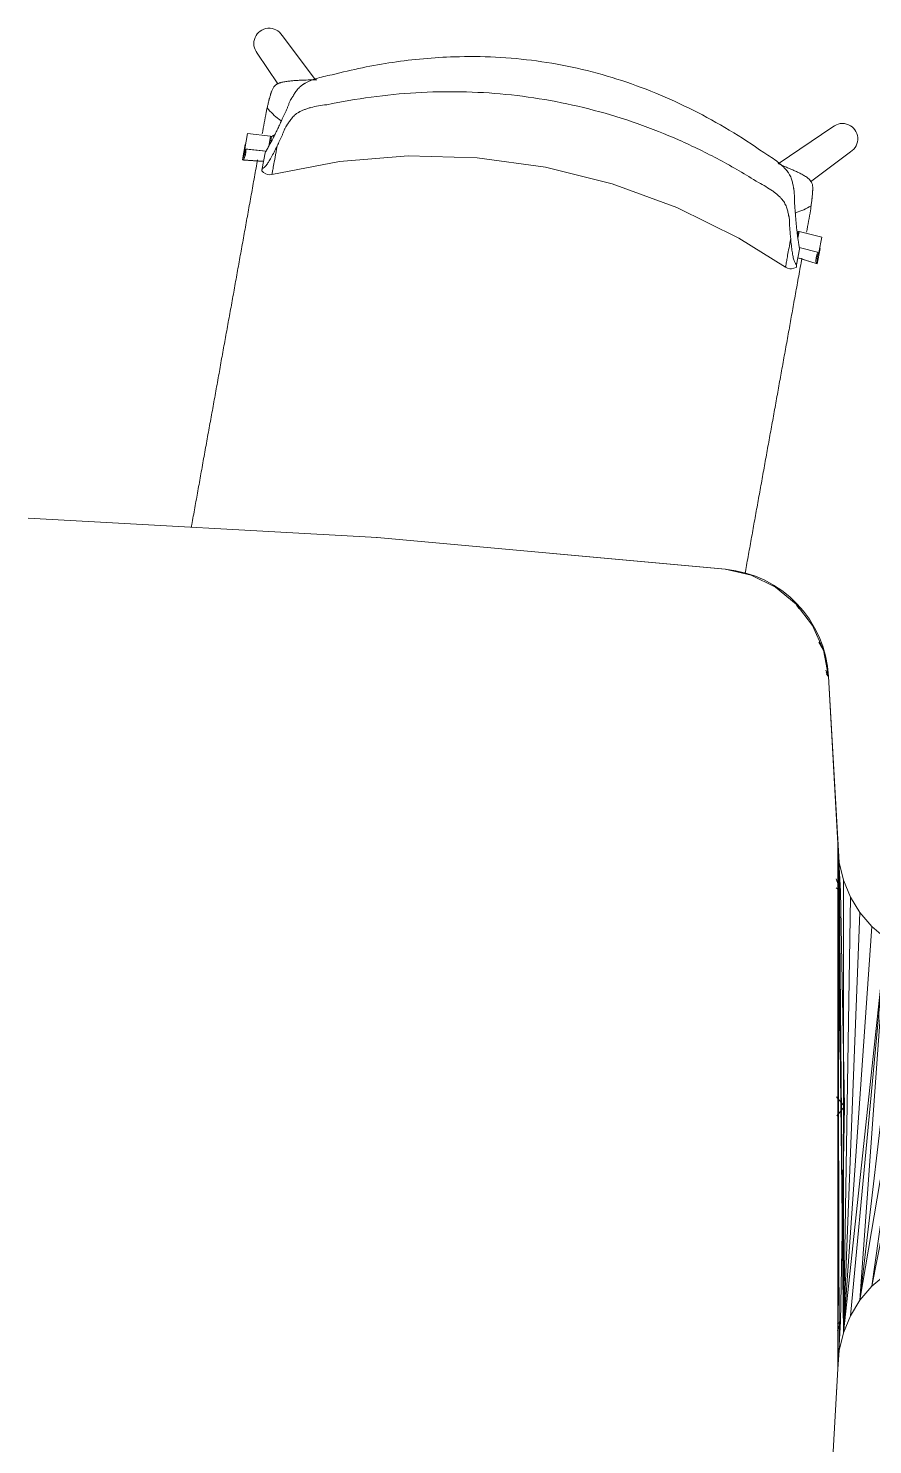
# Model space of a CAD drawing. Header units: millimetres. Extents: x 90978 to 295199, y -4084 to 97293.
# Drawn here: x 170681 to 171405, y 24065 to 25280 of the extents above; entities that cross this region are included whole.
import ezdxf

# ---------------------------------------------------------------- set-up
doc = ezdxf.new("R2010")
doc.units = ezdxf.units.MM
doc.header["$MEASUREMENT"] = 0
doc.layers.get('0').update_dxf_attribs({"linetype": 'CONTINUOUS'})
for name, color, linetype, lineweight in [('A-DETL-THIN', 8, 'CONTINUOUS', 9), ('G-IMPT', 8, 'CONTINUOUS', 9), ('I-FURN', 8, 'CONTINUOUS', 9)]:
    doc.layers.add(name, color=color, linetype=linetype, lineweight=lineweight)

# ---------------------------------------------------------------- blocks, each defined once
blk = doc.blocks.new('Synergy Type 3 - Desk Type 3_dwg_Family - 580997-310579-_3D_-768211-Level 0')
at = {"layer": 'G-IMPT'}
for p, q in [((237.1, 541.4), (253.5, 840.8)), ((209.8, 242.9), (237.1, 541.4)), ((237.1, 541.4), (237.1, 542.1)), ((204.6, 220.4), (209.8, 242.9)), ((204.6, 220.4), (194.4, 199.7)), ((194.4, 199.7), (179.8, 181.8)), ((179.8, 181.8), (161.4, 167.8)), ((179.8, 181.8), (176, 179.6)), ((179.8, 181.8), (177.8, 181)), ((140.4, 158.4), (117.7, 154.1)), ((161.4, 167.8), (140.4, 158.4)), ((147.1, 162.4), (140.4, 158.4)), ((-619.8, 154.1), (-435.6, 143.9)), ((-443.2, 146.6), (-435.6, 143.9)), ((-435.6, 143.9), (-437.7, 146.6)), ((-251.1, 140.5), (-259.1, 147.1)), ((-251.1, 140.5), (-242.9, 147.2)), ((117.7, 154.1), (-66.5, 143.9)), ((-55.9, 147.7), (-66.5, 143.9)), ((-66.5, 143.9), (-63.6, 147.7)), ((123.2, 156.5), (117.7, 154.1)), ((121.3, 156.2), (117.7, 154.1)), ((120.3, 156), (117.7, 154.1)), ((119.6, 155.9), (117.7, 154.1)), ((-435.6, 143.9), (-251.1, 140.5)), ((-66.5, 143.9), (-251.1, 140.5))]:
    blk.add_line(p, q, dxfattribs=at)
blk = doc.blocks.new('Synergy Type 3 - Desk Type 3_dwg_Family - 694305-310617-_3D_-768230-Level 0')
at = {"layer": 'G-IMPT'}
for p, q in [((-26.1, 146.3), (-476.1, 146.3)), ((-460.4, 145.1), (-476.1, 146.3)), ((-26.1, 146.3), (-460.4, 145.1)), ((-26.1, 146.3), (-445.2, 141.4)), ((-41.7, 145.1), (-26.1, 146.3)), ((-460.4, 145.1), (-445.2, 141.4)), ((-41.7, 145.1), (-445.2, 141.4)), ((-445.2, 141.4), (-430.7, 135.4)), ((-107, 105.1), (-445.2, 141.4)), ((-96.8, 117), (-445.2, 141.4)), ((-84.8, 127.2), (-445.2, 141.4)), ((-71.5, 135.4), (-445.2, 141.4)), ((-57, 141.4), (-445.2, 141.4)), ((-430.7, 135.4), (-417.3, 127.2)), ((-107, 105.1), (-430.7, 135.4)), ((-84.8, 127.2), (-71.5, 135.4)), ((-71.5, 135.4), (-57, 141.4)), ((-57, 141.4), (-41.7, 145.1)), ((-417.3, 127.2), (-405.3, 117)), ((-121.2, 77.2), (-417.3, 127.2)), ((-115.2, 91.7), (-417.3, 127.2)), ((-107, 105.1), (-417.3, 127.2)), ((-96.8, 117), (-84.8, 127.2)), ((-405.3, 117), (-395.2, 105.1)), ((-124.8, 61.9), (-405.3, 117)), ((-121.2, 77.2), (-405.3, 117)), ((-107, 105.1), (-96.8, 117)), ((-395.2, 105.1), (-387, 91.7)), ((-124.8, 61.9), (-395.2, 105.1)), ((-115.2, 91.7), (-107, 105.1)), ((-387, 91.7), (-381, 77.2)), ((-124.8, 61.9), (-387, 91.7)), ((-121.2, 77.2), (-115.2, 91.7)), ((-381, 77.2), (-377.3, 61.9)), ((-124.8, 61.9), (-381, 77.2)), ((-124.8, 61.9), (-121.2, 77.2)), ((-377.3, 61.9), (-376.1, 46.3)), ((-124.8, 61.9), (-377.3, 61.9)), ((-124.8, 61.9), (-376.1, 46.3)), ((-126.1, 46.3), (-124.8, 61.9)), ((-376.1, -103.7), (-376.1, 46.3)), ((-328.1, -145.7), (-376.1, 46.3)), ((-126.1, 46.3), (-376.1, 46.3)), ((-318.1, -145.7), (-126.1, 46.3)), ((-174.1, -145.7), (-126.1, 46.3)), ((-126.1, -103.7), (-126.1, 46.3)), ((-376.1, -103.7), (-374.8, -114.8)), ((-376.1, -103.7), (-365.1, -134.9)), ((-376.1, -103.7), (-357.2, -142.8)), ((-376.1, -103.7), (-349.7, -145.7)), ((-376.1, -103.7), (-342.6, -145.7)), ((-376.1, -103.7), (-334.1, -145.7)), ((-168.1, -145.7), (-126.1, -103.7)), ((-159.6, -145.7), (-126.1, -103.7)), ((-127.3, -114.8), (-126.1, -103.7)), ((-374.8, -114.8), (-371.1, -125.4)), ((-374.8, -114.8), (-365.1, -134.9)), ((-158.2, -145.7), (-127.3, -114.8)), ((-131, -125.4), (-127.3, -114.8)), ((-371.1, -125.4), (-365.1, -134.9)), ((-156.5, -145.7), (-131, -125.4)), ((-137, -134.9), (-131, -125.4)), ((-365.1, -134.9), (-357.2, -142.8)), ((-357.2, -142.8), (-352.6, -145.7)), ((-154.2, -145.7), (-137, -134.9)), ((-150.9, -145.7), (-144.9, -142.8)), ((-149.5, -145.7), (-144.9, -142.8)), ((-144.9, -142.8), (-137, -134.9))]:
    blk.add_line(p, q, dxfattribs=at)

msp = doc.modelspace()

# ---------------------------------------------------------------- linework, layer by layer
at = {"layer": 'A-DETL-THIN'}
for p, q in [((170980.2, 24843.1), (170680.8, 24859.5)), ((171278.9, 24815.8), (170980.2, 24843.1)), ((171376.5, 24564.4), (171367.5, 24723.8)), ((171375.3, 24130), (171376.5, 24564.4)), ((171367.5, 23986.2), (171375.3, 24130))]:
    msp.add_line(p, q, dxfattribs=at)
msp.add_arc((171270, 24718.6), 97.6, 3.0485, 84.7725, dxfattribs=at)
at = {"layer": 'I-FURN'}
for p, q in [((170927.3, 25235.7), (170898.5, 25273.6)), ((170877.3, 25258.4), (170895, 25232.1)), ((170866.5, 25176.5), (170868.9, 25189.6)), ((170868.9, 25189.6), (170888.7, 25187.4)), ((170888.7, 25187.4), (170887.1, 25178.7)), ((170889.6, 25187.2), (170888.6, 25181.4)), ((171371.1, 25195.2), (171324.1, 25163.6)), ((170866.8, 25180.1), (170864.5, 25167)), ((170884.8, 25174.4), (170866.5, 25176.5)), ((170884.7, 25174.4), (170867.4, 25176.3)), ((170864.5, 25167), (170882.7, 25165.9)), ((170865.4, 25166.8), (170882.7, 25165.7)), ((170884, 25173), (170881.6, 25159.6)), ((170889.9, 25154.4), (170947.9, 25165.5)), ((170947.9, 25165.5), (171006.8, 25170.4)), ((171006.8, 25170.4), (171065.9, 25168.8)), ((171065.9, 25168.8), (171124.5, 25160.8)), ((171352.1, 25148.1), (171386.3, 25173.9)), ((170882.7, 25156.1), (170881.2, 25157.6)), ((170884.7, 25154.9), (170882.7, 25156.1)), ((170886.1, 25154.5), (170884.7, 25154.9)), ((170888, 25154.2), (170886.1, 25154.5)), ((170889.9, 25154.4), (170888, 25154.2)), ((171124.5, 25160.8), (171181.9, 25146.5)), ((171181.9, 25146.5), (171237.4, 25126.2)), ((171237.4, 25126.2), (171290.4, 25099.9)), ((171340.7, 25102.8), (171341.3, 25105.7)), ((171341.2, 25099.7), (171342.2, 25105.6)), ((171342.2, 25105.6), (171361.6, 25100.7)), ((171290.4, 25099.9), (171330.5, 25074.9)), ((171342.6, 25090.3), (171340.1, 25076.9)), ((171359.2, 25087.6), (171342.3, 25091.8)), ((171357.8, 25077.9), (171360.2, 25091.1)), ((171361.6, 25100.7), (171359.2, 25087.6)), ((171341.2, 25082.9), (171356.9, 25078.1)), ((171341.3, 25083), (171357.8, 25077.9)), ((171330.5, 25074.9), (171332.2, 25074.1)), ((171332.2, 25074.1), (171334.1, 25073.6)), ((171334.1, 25073.6), (171335.6, 25073.6)), ((171335.6, 25073.6), (171337.8, 25074)), ((171337.8, 25074), (171339.8, 25074.8))]:
    msp.add_line(p, q, dxfattribs=at)
for centre, start, end in [((170887.4, 25266.8), 31.7636, 219.3798), ((171379.4, 25185.1), 301.7401, 129.3564)]:
    msp.add_arc(centre, 13.1, start, end, dxfattribs=at)
for centre, start_param, end_param in [((170849.2, 25175.2), 2.819103, 3.398599), ((170850.1, 25175), 2.819103, 3.398599), ((170851.6, 25188.3), 2.819103, 2.902745), ((171377.3, 25093.4), 0.238848, 0.322489), ((171374, 25080.5), 6.026179, 6.605675), ((171375, 25080.3), 6.026179, 6.605675)]:
    msp.add_ellipse(centre, major_axis=(-17.1, 3.1), ratio=0.978487, start_param=start_param, end_param=end_param, dxfattribs=at)
for points, knots in [([(170941.6, 25240), (170958.8, 25244.5), (170993.4, 25251.6), (171052.2, 25257), (171117.3, 25253.9), (171186.5, 25238.2), (171241.2, 25215.7), (171282.5, 25192.8), (171302.3, 25180), (171311.9, 25173.2)], [-1, -1, -1, -1, -0.863636, -0.727273, -0.545455, -0.363636, -0.181818, -0.090909, 0, 0, 0, 0]), ([(170885.8, 25211.6), (170886, 25212.7), (170886.4, 25214.3), (170886.9, 25216.2), (170887.1, 25217.3), (170887.3, 25218.1), (170887.5, 25218.9), (170887.8, 25219.8), (170888.1, 25221), (170888.4, 25222.2), (170888.7, 25223.1), (170888.8, 25223.6), (170888.9, 25223.9), (170889.1, 25224.3), (170889.2, 25224.8), (170889.5, 25225.7), (170889.9, 25226.8), (170890.5, 25228.1), (170891.1, 25229.2), (170892, 25230.3), (170893.1, 25231.3), (170894.2, 25232), (170895.2, 25232.5), (170895.9, 25232.8), (170896.7, 25233.1), (170897.7, 25233.4), (170899.1, 25233.7), (170900.9, 25234.1), (170902.7, 25234.3), (170904.5, 25234.6), (170906.2, 25234.7), (170907.8, 25234.9), (170909.5, 25235), (170911.4, 25235.1), (170913.9, 25235.3), (170918.5, 25235.5), (170922.3, 25235.6), (170924.7, 25235.7)], [0, 0, 0, 0, 0.0625, 0.09375, 0.109375, 0.125, 0.140625, 0.15625, 0.1875, 0.21875, 0.234375, 0.242188, 0.25, 0.257812, 0.265625, 0.28125, 0.3125, 0.34375, 0.375, 0.40625, 0.4375, 0.46875, 0.484375, 0.5, 0.515625, 0.53125, 0.5625, 0.59375, 0.625, 0.65625, 0.6875, 0.71875, 0.75, 0.78125, 0.8125, 0.875, 1, 1, 1, 1]), ([(170887.6, 25179.6), (170888.6, 25181.4), (170890.2, 25184.3), (170892.6, 25189), (170894.4, 25192.9), (170896.3, 25196.8), (170898.2, 25201), (170900, 25204.8), (170901.5, 25208), (170902.4, 25210), (170903.1, 25211.6), (170903.7, 25213.2), (170904.3, 25214.8), (170904.9, 25216.5), (170905.5, 25217.7), (170906.1, 25218.8), (170906.5, 25219.6), (170906.8, 25220), (170907.1, 25220.4), (170907.3, 25220.7), (170907.6, 25221.2), (170908.1, 25222), (170908.8, 25223.2), (170909.8, 25224.8), (170910.8, 25226.3), (170912.1, 25227.8), (170913.5, 25229.3), (170914.9, 25230.5), (170916, 25231.3), (170916.7, 25231.7), (170917.2, 25232.1), (170917.7, 25232.4), (170918.5, 25232.8), (170919.8, 25233.5), (170921.9, 25234.5), (170924.6, 25235.6), (170928.5, 25237), (170934, 25238.5), (170939, 25239.5), (170941.6, 25240)], [0, 0, 0, 0, 0.142857, 0.214286, 0.285714, 0.357143, 0.428571, 0.5, 0.535714, 0.571429, 0.589286, 0.607143, 0.642857, 0.660714, 0.678571, 0.696429, 0.705357, 0.709821, 0.714286, 0.71875, 0.723214, 0.732143, 0.75, 0.767857, 0.785714, 0.803571, 0.821429, 0.839286, 0.848214, 0.852679, 0.857143, 0.861607, 0.866071, 0.875, 0.892857, 0.910714, 0.928571, 0.964286, 1, 1, 1, 1]), ([(171307.3, 25147.5), (171296.4, 25154.4), (171274.2, 25167.4), (171227.9, 25190), (171167, 25211.5), (171090.8, 25225.2), (171026.2, 25226.4), (170975, 25221.3), (170949.6, 25217), (170937, 25214.3)], [-1, -1, -1, -1, -0.9, -0.8, -0.6, -0.4, -0.2, -0.1, 0, 0, 0, 0]), ([(170885.8, 25211.6), (170887.3, 25209.7), (170890.6, 25206.3), (170894.7, 25202.6), (170897.3, 25200.8), (170898.1, 25200.3)], [0, 0, 0, 0, 0.02777778, 0.05555556, 0.06747035, 0.06747035, 0.06747035, 0.06747035]), ([(170937, 25214.3), (170934.4, 25214), (170929.6, 25213.4), (170924.2, 25212.2), (170920.4, 25211.1), (170917.7, 25210.1), (170915.7, 25209.2), (170914.3, 25208.6), (170913.6, 25208.2), (170913, 25207.9), (170912.5, 25207.6), (170911.8, 25207.2), (170910.7, 25206.5), (170909.3, 25205.3), (170907.8, 25203.8), (170906.5, 25202.3), (170905.4, 25200.8), (170904.4, 25199.3), (170903.7, 25198.2), (170903.1, 25197.4), (170902.8, 25196.9), (170902.6, 25196.6), (170902.4, 25196.3), (170902.1, 25195.9), (170901.7, 25195.2), (170901.1, 25194.3), (170900.6, 25193.2), (170900.1, 25191.8), (170899.6, 25190.4), (170899, 25189), (170898.6, 25187.9), (170898, 25186.7), (170897.3, 25185.2), (170896.1, 25182.6), (170895, 25180.4), (170894.3, 25179)], [0, 0, 0, 0, 0.0625, 0.125, 0.15625, 0.1875, 0.21875, 0.234375, 0.242188, 0.25, 0.257812, 0.265625, 0.28125, 0.3125, 0.34375, 0.375, 0.40625, 0.4375, 0.46875, 0.484375, 0.492188, 0.5, 0.507812, 0.515625, 0.53125, 0.5625, 0.59375, 0.625, 0.6875, 0.71875, 0.75, 0.78125, 0.8125, 0.875, 1, 1, 1, 1]), ([(170892.2, 25188.4), (170891.7, 25188.2), (170890.8, 25187.8), (170890, 25187.3), (170889.6, 25187.1)], [-0.5281276, -0.5281276, -0.5281276, -0.5281276, -0.3333333, -0.1189454, -0.1189454, -0.1189454, -0.1189454]), ([(170890, 25155.1), (170890, 25155.3), (170890.2, 25155.9), (170890.5, 25157.9), (170891.2, 25161.7), (170892.5, 25168.8), (170893.6, 25175.3), (170894.3, 25179)], [0.4444444, 0.4444444, 0.4444444, 0.4444444, 0.5138889, 0.5833333, 0.7222222, 0.8611111, 1, 1, 1, 1]), ([(170820.7, 24851.9), (170820.8, 24852.6), (170821.8, 24858.2), (170823.7, 24868.6), (170826.3, 24883), (170828.9, 24897.6), (170831.6, 24912.6), (170834.3, 24927.7), (170837, 24942.6), (170839.3, 24955), (170841.1, 24964.9), (170842.4, 24972.4), (170843.8, 24979.9), (170845.5, 24989.8), (170847.7, 25002), (170849.9, 25014.1), (170851.7, 25023.9), (170853, 25031.4), (170854.4, 25038.8), (170856.2, 25048.6), (170858.4, 25060.9), (170860.6, 25073.2), (170862.4, 25083.1), (170863.7, 25090.6), (170865.1, 25098.2), (170866.9, 25108.1), (170869.1, 25120.4), (170871.8, 25135.2), (170874.5, 25150.4), (170876.4, 25161), (170877.4, 25166.5), (170877.5, 25166.9)], [-0.8626717, -0.8626717, -0.8626717, -0.8626717, -0.8571429, -0.8214286, -0.7857143, -0.75, -0.7142857, -0.6785714, -0.6428571, -0.6071429, -0.5892857, -0.5714286, -0.5535714, -0.5357143, -0.5, -0.4642857, -0.4464286, -0.4285714, -0.4107143, -0.3928571, -0.3571429, -0.3214286, -0.3035714, -0.2857143, -0.2678571, -0.25, -0.2142857, -0.1785714, -0.1428571, -0.1071429, -0.103964, -0.103964, -0.103964, -0.103964]), ([(171311.9, 25173.2), (171314.3, 25171.8), (171318.6, 25169.2), (171323.2, 25165.8), (171326.4, 25163.2), (171328.5, 25161.2), (171330.1, 25159.5), (171331.1, 25158.4), (171331.7, 25157.7), (171332.1, 25157.2), (171332.5, 25156.7), (171332.9, 25156.1), (171333.7, 25154.9), (171334.6, 25153.3), (171335.4, 25151.4), (171336, 25149.6), (171336.4, 25147.8), (171336.8, 25146), (171337.1, 25144.6), (171337.3, 25143.7), (171337.4, 25143.1), (171337.5, 25142.7), (171337.6, 25142.3), (171337.7, 25141.8), (171337.8, 25140.9), (171338, 25139.7), (171338.1, 25138.3), (171338.1, 25136.5), (171338.1, 25134.8), (171338.1, 25133.1), (171338.2, 25131.8), (171338.3, 25130.5), (171338.4, 25128.7), (171338.6, 25125.7), (171339, 25121.5), (171339.3, 25116.9), (171339.7, 25112.5), (171340.1, 25108.3), (171340.5, 25104.4), (171340.9, 25100.9), (171341.3, 25098.7), (171341.4, 25097.8)], [0, 0, 0, 0, 0.035714, 0.071429, 0.089286, 0.107143, 0.125, 0.133929, 0.138393, 0.142857, 0.147321, 0.151786, 0.160714, 0.178571, 0.196429, 0.214286, 0.232143, 0.25, 0.267857, 0.276786, 0.28125, 0.285714, 0.290179, 0.294643, 0.303571, 0.321429, 0.339286, 0.357143, 0.392857, 0.410714, 0.428571, 0.446429, 0.464286, 0.5, 0.571429, 0.642857, 0.714286, 0.785714, 0.857143, 0.928571, 1, 1, 1, 1]), ([(171324.4, 25163.6), (171326.6, 25162.7), (171330.2, 25161.2), (171334.4, 25159.4), (171336.7, 25158.4), (171338.4, 25157.6), (171340, 25156.9), (171341.4, 25156.2), (171342.9, 25155.5), (171344.5, 25154.6), (171346.2, 25153.7), (171347.7, 25152.8), (171348.9, 25152), (171349.8, 25151.3), (171350.4, 25150.8), (171351, 25150.3), (171351.7, 25149.5), (171352.5, 25148.4), (171353.2, 25147.1), (171353.6, 25145.8), (171353.8, 25144.5), (171353.9, 25143.1), (171353.9, 25141.9), (171353.9, 25141), (171353.8, 25140.5), (171353.8, 25140.1), (171353.8, 25139.7), (171353.8, 25139.2), (171353.7, 25138.3), (171353.6, 25137), (171353.5, 25135.8), (171353.4, 25134.8), (171353.3, 25134), (171353.2, 25133.2), (171353.1, 25132.1), (171352.8, 25130.2), (171352.6, 25128.5), (171352.5, 25127.5)], [0, 0, 0, 0, 0.125, 0.1875, 0.21875, 0.25, 0.28125, 0.3125, 0.34375, 0.375, 0.40625, 0.4375, 0.46875, 0.484375, 0.5, 0.515625, 0.53125, 0.5625, 0.59375, 0.625, 0.65625, 0.6875, 0.71875, 0.734375, 0.742188, 0.75, 0.757812, 0.765625, 0.78125, 0.8125, 0.84375, 0.859375, 0.875, 0.890625, 0.90625, 0.9375, 1, 1, 1, 1]), ([(170881.6, 25159.6), (170881.5, 25159.1), (170881.3, 25158.3), (170881.2, 25157.6), (170881.2, 25157.5), (170881.3, 25158.1), (170881.4, 25158.9), (170881.5, 25159.2)], [0, 0, 0, 0, 0.125, 0.25, 0.375, 0.5, 0.5837817, 0.5837817, 0.5837817, 0.5837817]), ([(171335, 25099.5), (171334.8, 25101.1), (171334.6, 25103.5), (171334.3, 25106.4), (171334.2, 25108), (171334.1, 25109.3), (171334, 25110.5), (171334, 25112), (171334, 25113.5), (171334, 25115), (171333.9, 25116.2), (171333.7, 25117.3), (171333.6, 25118.1), (171333.4, 25118.6), (171333.3, 25118.9), (171333.2, 25119.3), (171333.1, 25119.8), (171332.9, 25120.7), (171332.6, 25122.1), (171332.2, 25123.8), (171331.7, 25125.6), (171331, 25127.5), (171330.1, 25129.4), (171329.2, 25131), (171328.4, 25132.1), (171327.9, 25132.7), (171327.5, 25133.2), (171327.1, 25133.6), (171326.6, 25134.2), (171325.5, 25135.3), (171323.9, 25136.8), (171321.7, 25138.7), (171318.5, 25141.1), (171313.9, 25144), (171309.6, 25146.4), (171307.3, 25147.5)], [0, 0, 0, 0, 0.125, 0.1875, 0.21875, 0.25, 0.28125, 0.3125, 0.375, 0.40625, 0.4375, 0.46875, 0.484375, 0.492188, 0.5, 0.507812, 0.515625, 0.53125, 0.5625, 0.59375, 0.625, 0.65625, 0.6875, 0.71875, 0.734375, 0.742188, 0.75, 0.757812, 0.765625, 0.78125, 0.8125, 0.84375, 0.875, 0.9375, 1, 1, 1, 1]), ([(171338.6, 25121.5), (171339, 25121.6), (171341.5, 25122.3), (171346.1, 25124.1), (171350.4, 25126.2), (171352.5, 25127.5)], [0.93933321, 0.93933321, 0.93933321, 0.93933321, 0.94444444, 0.97222222, 1, 1, 1, 1]), ([(171335, 25099.5), (171334.4, 25096.5), (171333.5, 25091.2), (171332.3, 25084.9), (171331.5, 25080.3), (171331, 25077.7), (171330.8, 25076.2), (171330.6, 25075.5), (171330.6, 25075), (171330.5, 25074.9), (171330.5, 25074.9)], [0, 0, 0, 0, 0.1111111, 0.2222222, 0.3333333, 0.4444444, 0.5, 0.5555556, 0.6111111, 0.6625707, 0.6625707, 0.6625707, 0.6625707]), ([(171344.6, 25082.7), (171344.5, 25082), (171343.9, 25078.8), (171342.9, 25073), (171341.5, 25065.4), (171340.1, 25057.8), (171338.3, 25047.8), (171336.1, 25035.6), (171334, 25023.6), (171332.2, 25013.9), (171330.9, 25006.4), (171329.5, 24998.9), (171327.7, 24989), (171325.5, 24976.8), (171322.9, 24962.1), (171320.2, 24947.2), (171317.5, 24932.3), (171314.8, 24917.6), (171312.6, 24905.3), (171310.8, 24895.3), (171309.5, 24887.8), (171308.1, 24880.3), (171306.3, 24870.4), (171304.1, 24858.2), (171301.9, 24845.9), (171300.1, 24836), (171298.8, 24828.5), (171297.4, 24821), (171296.4, 24815.5), (171295.9, 24812.5), (171295.8, 24811.9)], [-0.8977274, -0.8977274, -0.8977274, -0.8977274, -0.8928571, -0.875, -0.8571429, -0.8392857, -0.8214286, -0.7857143, -0.75, -0.7321429, -0.7142857, -0.6964286, -0.6785714, -0.6428571, -0.6071429, -0.5714286, -0.5357143, -0.5, -0.4642857, -0.4464286, -0.4285714, -0.4107143, -0.3928571, -0.3571429, -0.3214286, -0.3035714, -0.2857143, -0.2678571, -0.25, -0.245819, -0.245819, -0.245819, -0.245819]), ([(171340.1, 25076.5), (171340, 25076.2), (171339.9, 25075.4), (171339.8, 25074.8), (171339.8, 25074.9), (171339.9, 25075.5), (171340, 25076.3), (171340.1, 25076.9)], [0.4171888, 0.4171888, 0.4171888, 0.4171888, 0.5, 0.625, 0.75, 0.875, 1, 1, 1, 1])]:
    msp.add_open_spline(points, degree=3, knots=knots, dxfattribs=at)
for points in [[(170928.4, 25235.7), (170927.2, 25235.7), (170925.9, 25235.7), (170924.7, 25235.7)], [(170924.7, 25235.7), (170925.9, 25235.7), (170927.1, 25235.7), (170928.4, 25235.7)], [(170884.9, 25207.9), (170885, 25208.5), (170885.3, 25209.8), (170885.6, 25211), (170885.8, 25211.6)], [(170881.5, 25189.3), (170882.7, 25195.7), (170883.8, 25201.9), (170884.9, 25207.9)], [(170894.3, 25179), (170893.4, 25177.1), (170891.7, 25173.5), (170889.2, 25168.9), (170886.9, 25165), (170884.9, 25162.1), (170883, 25160.3), (170882, 25159.7), (170881.6, 25159.6)], [(170884, 25173), (170884.5, 25174), (170885.7, 25176.1), (170887, 25178.4), (170887.6, 25179.6)], [(171352.5, 25127.5), (171352.4, 25126.8), (171352.3, 25125.5), (171352.1, 25124.3), (171352, 25123.6)], [(171352, 25123.6), (171350.9, 25117.6), (171349.8, 25111.4), (171348.6, 25105)], [(171340.1, 25076.9), (171339.8, 25077.1), (171339, 25078), (171337.9, 25080.4), (171337, 25083.8), (171336.3, 25088.2), (171335.5, 25093.4), (171335.1, 25097.4), (171335, 25099.5)], [(171341.4, 25097.8), (171341.6, 25096.4), (171342, 25093.8), (171342.4, 25091.4), (171342.6, 25090.3)]]:
    msp.add_open_spline(points, degree=3, dxfattribs=at)

# ---------------------------------------------------------------- block references
at = {"rotation": 90.00000000000007}
for name in ['Synergy Type 3 - Desk Type 3_dwg_Family - 580997-310579-_3D_-768211-Level 0', 'Synergy Type 3 - Desk Type 3_dwg_Family - 580997-310579-_3D_-768211-Level 0', 'Synergy Type 3 - Desk Type 3_dwg_Family - 694305-310617-_3D_-768230-Level 0', 'Synergy Type 3 - Desk Type 3_dwg_Family - 694305-310617-_3D_-768230-Level 0']:
    msp.add_blockref(name, (171521.6, 24606.1), dxfattribs=at)

doc.saveas('drawing.dxf')
